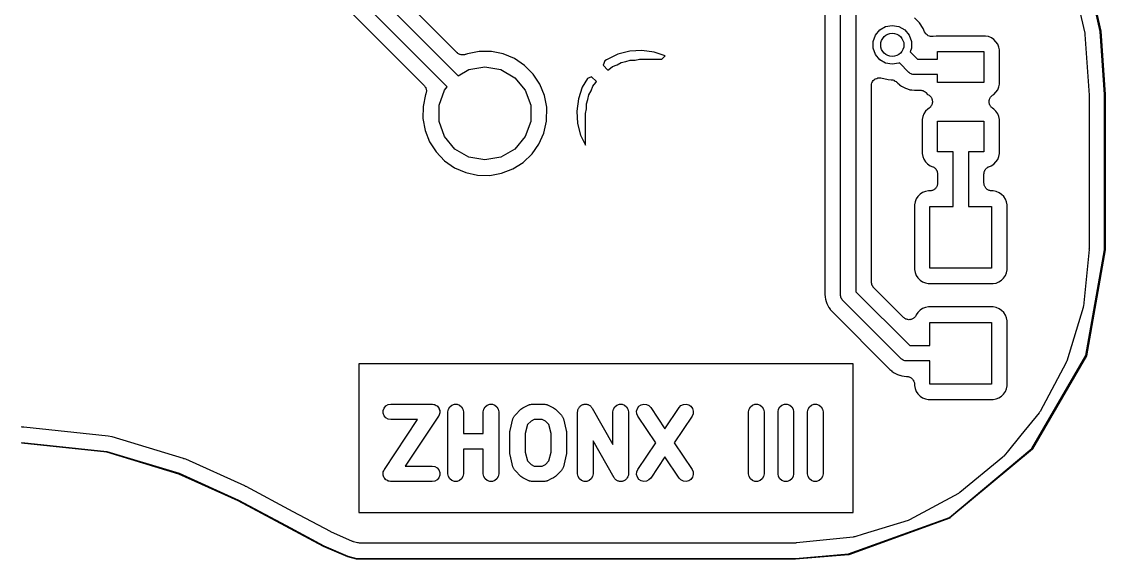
# Model space of a CAD drawing. Extents: x 69.6 to 139.6, y -158 to -61.
# Drawn here: x 118.59 to 132.59, y -158.04 to -151.09 of the extents above; entities that cross this region are included whole.
import ezdxf

# ---------------------------------------------------------------- set-up
doc = ezdxf.new("R2010")
doc.units = 0
doc.header["$MEASUREMENT"] = 0
doc.layers.add('BLACK', color=7, linetype='CONTINUOUS')

msp = doc.modelspace()

# ---------------------------------------------------------------- linework, layer by layer
at = {"layer": 'Black'}
for p, q in [((124.216, -151.492), (119.769, -147.045)), ((119.54, -147.099), (124.23, -151.789)), ((124.089, -151.931), (119.369, -147.211)), ((119.228, -147.352), (123.791, -151.915)), ((129.37, -149.28), (129.37, -154.579)), ((129.17, -154.62), (129.17, -149.321)), ((128.97, -149.446), (128.97, -154.615)), ((132.527, -151.216), (132.369, -150.531)), ((132.378, -150.528), (132.537, -151.214)), ((132.18, -150.604), (132.327, -151.24)), ((130.19, -151.104), (130.128, -151.042)), ((130.239, -151.178), (130.19, -151.104)), ((129.623, -151.265), (129.679, -151.198)), ((129.679, -151.198), (129.754, -151.154)), ((129.754, -151.154), (129.84, -151.139)), ((129.84, -151.139), (129.926, -151.154)), ((129.926, -151.154), (130.001, -151.198)), ((130.001, -151.198), (130.057, -151.265)), ((130.258, -151.223), (130.239, -151.178)), ((130.267, -151.237), (130.258, -151.223)), ((130.275, -151.251), (130.267, -151.237)), ((132.327, -151.24), (132.327, -151.248)), ((132.327, -151.248), (132.329, -151.255)), ((132.583, -152.032), (132.527, -151.216)), ((132.537, -151.214), (132.537, -151.214)), ((132.537, -151.214), (132.537, -151.214)), ((132.537, -151.214), (132.593, -152.032)), ((129.593, -151.346), (129.623, -151.265)), ((129.593, -151.434), (129.593, -151.346)), ((130.057, -151.265), (130.087, -151.346)), ((130.087, -151.346), (130.087, -151.434)), ((130.276, -151.252), (130.275, -151.251)), ((130.277, -151.252), (130.276, -151.252)), ((130.29, -151.262), (130.277, -151.252)), ((130.302, -151.273), (130.29, -151.262)), ((130.303, -151.273), (130.302, -151.273)), ((130.304, -151.274), (130.303, -151.273)), ((130.32, -151.279), (130.304, -151.274)), ((130.335, -151.284), (130.32, -151.279)), ((130.336, -151.284), (130.335, -151.284)), ((130.337, -151.284), (130.336, -151.284)), ((130.354, -151.283), (130.337, -151.284)), ((130.37, -151.283), (130.354, -151.283)), ((130.406, -151.276), (130.37, -151.283)), ((130.997, -151.276), (130.406, -151.276)), ((131.046, -151.276), (130.997, -151.276)), ((131.084, -151.284), (131.046, -151.276)), ((131.12, -151.299), (131.084, -151.284)), ((131.153, -151.321), (131.12, -151.299)), ((131.18, -151.349), (131.153, -151.321)), ((131.202, -151.382), (131.18, -151.349)), ((131.217, -151.418), (131.202, -151.382)), ((132.329, -151.255), (132.383, -152.042)), ((124.221, -151.495), (124.216, -151.492)), ((124.225, -151.5), (124.221, -151.495)), ((124.235, -151.505), (124.225, -151.5)), ((124.244, -151.511), (124.235, -151.505)), ((124.25, -151.513), (124.244, -151.511)), ((124.256, -151.516), (124.25, -151.513)), ((124.267, -151.518), (124.256, -151.516)), ((124.278, -151.52), (124.267, -151.518)), ((124.284, -151.52), (124.278, -151.52)), ((124.29, -151.521), (124.284, -151.52)), ((124.301, -151.518), (124.29, -151.521)), ((124.312, -151.517), (124.301, -151.518)), ((124.318, -151.515), (124.312, -151.517)), ((124.324, -151.514), (124.318, -151.515)), ((124.348, -151.504), (124.324, -151.514)), ((124.502, -151.474), (124.348, -151.504)), ((124.659, -151.476), (124.502, -151.474)), ((124.813, -151.507), (124.659, -151.476)), ((124.957, -151.568), (124.813, -151.507)), ((126.292, -151.512), (126.147, -151.582)), ((126.446, -151.471), (126.292, -151.512)), ((126.605, -151.462), (126.446, -151.471)), ((126.762, -151.483), (126.605, -151.462)), ((126.904, -151.531), (126.762, -151.483)), ((129.623, -151.515), (129.593, -151.434)), ((129.679, -151.582), (129.623, -151.515)), ((130.087, -151.434), (130.071, -151.479)), ((130.071, -151.479), (130.167, -151.575)), ((130.425, -151.575), (130.425, -151.476)), ((130.425, -151.476), (131.025, -151.476)), ((131.025, -151.476), (131.025, -151.875)), ((131.225, -151.456), (131.217, -151.418)), ((131.225, -151.847), (131.225, -151.456)), ((125.087, -151.656), (124.957, -151.568)), ((125.198, -151.767), (125.087, -151.656)), ((126.124, -151.598), (126.103, -151.654)), ((126.103, -151.654), (126.164, -151.716)), ((126.147, -151.582), (126.124, -151.598)), ((126.225, -151.669), (126.283, -151.648)), ((126.283, -151.648), (126.336, -151.617)), ((126.336, -151.617), (126.396, -151.607)), ((126.396, -151.607), (126.453, -151.586)), ((126.453, -151.586), (126.515, -151.586)), ((126.515, -151.586), (126.575, -151.575)), ((126.575, -151.575), (126.86, -151.575)), ((126.86, -151.575), (126.904, -151.531)), ((129.754, -151.626), (129.679, -151.582)), ((129.84, -151.641), (129.754, -151.626)), ((129.926, -151.626), (129.84, -151.641)), ((129.931, -151.623), (129.926, -151.626)), ((130.055, -151.746), (129.931, -151.623)), ((130.167, -151.575), (130.425, -151.575)), ((124.23, -151.789), (124.369, -151.709)), ((124.369, -151.709), (124.575, -151.673)), ((124.575, -151.673), (124.781, -151.709)), ((124.781, -151.709), (124.962, -151.814)), ((125.285, -151.898), (125.198, -151.767)), ((125.954, -151.803), (125.901, -151.823)), ((126.016, -151.864), (125.954, -151.803)), ((126.164, -151.716), (126.178, -151.708)), ((126.178, -151.708), (126.225, -151.669)), ((130.058, -151.749), (130.055, -151.746)), ((130.061, -151.752), (130.058, -151.749)), ((130.072, -151.759), (130.061, -151.752)), ((130.083, -151.766), (130.072, -151.759)), ((130.087, -151.767), (130.083, -151.766)), ((130.091, -151.769), (130.087, -151.767)), ((130.104, -151.772), (130.091, -151.769)), ((130.117, -151.775), (130.104, -151.772)), ((130.121, -151.775), (130.117, -151.775)), ((130.125, -151.775), (130.121, -151.775)), ((130.425, -151.775), (130.125, -151.775)), ((130.425, -151.875), (130.425, -151.775)), ((123.791, -151.915), (123.795, -151.921)), ((123.795, -151.921), (123.8, -151.926)), ((123.8, -151.926), (123.805, -151.935)), ((123.805, -151.935), (123.81, -151.943)), ((123.81, -151.943), (123.812, -151.95)), ((124.053, -151.974), (124.089, -151.931)), ((124.962, -151.814), (125.097, -151.974)), ((125.345, -152.043), (125.285, -151.898)), ((125.834, -151.938), (125.783, -152.088)), ((125.901, -151.823), (125.834, -151.938)), ((125.948, -151.983), (125.969, -151.925)), ((125.969, -151.925), (126.008, -151.878)), ((126.008, -151.878), (126.016, -151.864)), ((129.57, -151.912), (129.573, -151.897)), ((129.57, -151.914), (129.57, -151.912)), ((129.57, -151.916), (129.57, -151.914)), ((129.57, -154.454), (129.57, -151.916)), ((129.573, -151.897), (129.576, -151.882)), ((129.576, -151.882), (129.577, -151.88)), ((129.577, -151.88), (129.578, -151.878)), ((129.578, -151.878), (129.586, -151.865)), ((129.586, -151.865), (129.593, -151.852)), ((129.593, -151.852), (129.595, -151.85)), ((129.595, -151.85), (129.596, -151.848)), ((129.596, -151.848), (129.608, -151.839)), ((129.608, -151.839), (129.62, -151.829)), ((129.62, -151.829), (129.622, -151.828)), ((129.622, -151.828), (129.624, -151.827)), ((129.624, -151.827), (129.638, -151.823)), ((129.638, -151.823), (129.653, -151.817)), ((129.653, -151.817), (129.655, -151.817)), ((129.655, -151.817), (129.657, -151.817)), ((129.657, -151.817), (129.672, -151.817)), ((129.672, -151.817), (129.687, -151.817)), ((129.687, -151.817), (129.689, -151.818)), ((129.689, -151.818), (129.691, -151.818)), ((129.691, -151.818), (129.786, -151.839)), ((129.786, -151.839), (129.826, -151.84)), ((129.826, -151.84), (129.83, -151.84)), ((129.83, -151.84), (129.833, -151.84)), ((129.833, -151.84), (129.846, -151.844)), ((129.846, -151.844), (129.86, -151.847)), ((129.86, -151.847), (129.863, -151.848)), ((129.863, -151.848), (129.866, -151.849)), ((129.866, -151.849), (129.878, -151.857)), ((129.878, -151.857), (129.89, -151.865)), ((129.89, -151.865), (129.892, -151.867)), ((129.892, -151.867), (129.895, -151.869)), ((129.895, -151.869), (129.91, -151.884)), ((129.91, -151.884), (129.935, -151.904)), ((129.935, -151.904), (129.935, -151.905)), ((129.935, -151.905), (129.935, -151.905)), ((129.935, -151.905), (129.957, -151.924)), ((129.957, -151.924), (129.983, -151.937)), ((129.983, -151.937), (129.983, -151.937)), ((129.983, -151.937), (129.984, -151.938)), ((129.984, -151.938), (130.009, -151.951)), ((131.025, -151.875), (130.425, -151.875)), ((131.202, -151.97), (131.217, -151.934)), ((131.217, -151.934), (131.225, -151.896)), ((131.225, -151.896), (131.225, -151.847)), ((123.809, -152.032), (123.776, -152.185)), ((123.812, -152.025), (123.809, -152.032)), ((123.812, -151.95), (123.816, -151.957)), ((123.813, -152.018), (123.812, -152.025)), ((123.816, -152.011), (123.813, -152.018)), ((123.816, -151.957), (123.817, -151.967)), ((123.817, -152.001), (123.816, -152.011)), ((123.817, -151.967), (123.819, -151.977)), ((123.82, -151.991), (123.817, -152.001)), ((123.819, -151.977), (123.819, -151.984)), ((123.819, -151.984), (123.82, -151.991)), ((123.982, -152.17), (124.053, -151.974)), ((125.097, -151.974), (125.168, -152.17)), ((125.375, -152.196), (125.345, -152.043)), ((125.783, -152.088), (125.762, -152.245)), ((125.907, -152.096), (125.917, -152.036)), ((125.917, -152.036), (125.948, -151.983)), ((130.009, -151.951), (130.036, -151.96)), ((130.036, -151.96), (130.037, -151.96)), ((130.037, -151.96), (130.037, -151.96)), ((130.037, -151.96), (130.065, -151.969)), ((130.065, -151.969), (130.093, -151.972)), ((130.093, -151.972), (130.094, -151.972)), ((130.094, -151.972), (130.094, -151.972)), ((130.094, -151.972), (130.126, -151.975)), ((130.126, -151.975), (130.202, -151.975)), ((130.202, -151.975), (130.206, -151.976)), ((130.206, -151.976), (130.211, -151.976)), ((130.211, -151.976), (130.223, -151.979)), ((130.223, -151.979), (130.236, -151.981)), ((130.236, -151.981), (130.24, -151.984)), ((130.24, -151.984), (130.244, -151.985)), ((130.244, -151.985), (130.255, -151.992)), ((130.255, -151.992), (130.266, -151.999)), ((130.266, -151.999), (130.269, -152.002)), ((130.269, -152.002), (130.273, -152.005)), ((130.273, -152.005), (130.297, -152.03)), ((130.297, -152.03), (130.316, -152.042)), ((130.316, -152.042), (130.323, -152.05)), ((130.323, -152.05), (130.332, -152.056)), ((130.332, -152.056), (130.336, -152.062)), ((130.336, -152.062), (130.341, -152.066)), ((130.341, -152.066), (130.345, -152.076)), ((130.345, -152.076), (130.351, -152.085)), ((130.351, -152.085), (130.353, -152.091)), ((131.097, -152.091), (131.099, -152.084)), ((131.099, -152.084), (131.105, -152.075)), ((131.105, -152.075), (131.11, -152.066)), ((131.11, -152.066), (131.115, -152.061)), ((131.115, -152.061), (131.118, -152.056)), ((131.118, -152.056), (131.127, -152.049)), ((131.127, -152.049), (131.135, -152.042)), ((131.135, -152.042), (131.152, -152.031)), ((131.152, -152.031), (131.18, -152.003)), ((131.18, -152.003), (131.202, -151.97)), ((132.383, -152.042), (132.383, -152.045)), ((132.383, -152.045), (132.383, -152.049)), ((132.383, -152.049), (132.383, -154.024)), ((132.583, -154.032), (132.583, -152.032)), ((132.593, -152.032), (132.593, -152.032)), ((132.593, -152.032), (132.593, -152.032)), ((132.593, -152.032), (132.593, -154.032)), ((123.776, -152.185), (123.774, -152.342)), ((123.982, -152.38), (123.982, -152.17)), ((125.168, -152.17), (125.168, -152.38)), ((125.372, -152.376), (125.375, -152.196)), ((125.875, -152.275), (125.886, -152.215)), ((125.886, -152.153), (125.907, -152.096)), ((125.886, -152.215), (125.886, -152.153)), ((130.298, -152.219), (130.27, -152.247)), ((130.315, -152.208), (130.298, -152.219)), ((130.323, -152.201), (130.315, -152.208)), ((130.332, -152.194), (130.323, -152.201)), ((130.335, -152.189), (130.332, -152.194)), ((130.34, -152.184), (130.335, -152.189)), ((130.345, -152.175), (130.34, -152.184)), ((130.351, -152.166), (130.345, -152.175)), ((130.353, -152.159), (130.351, -152.166)), ((130.353, -152.091), (130.356, -152.097)), ((130.356, -152.153), (130.353, -152.159)), ((130.356, -152.097), (130.357, -152.108)), ((130.357, -152.142), (130.356, -152.153)), ((130.357, -152.108), (130.36, -152.119)), ((130.359, -152.132), (130.357, -152.142)), ((130.36, -152.119), (130.359, -152.125)), ((130.359, -152.125), (130.359, -152.132)), ((131.09, -152.131), (131.091, -152.125)), ((131.093, -152.142), (131.09, -152.131)), ((131.091, -152.118), (131.093, -152.108)), ((131.091, -152.125), (131.091, -152.118)), ((131.093, -152.108), (131.094, -152.097)), ((131.094, -152.153), (131.093, -152.142)), ((131.094, -152.097), (131.097, -152.091)), ((131.097, -152.159), (131.094, -152.153)), ((131.099, -152.165), (131.097, -152.159)), ((131.105, -152.174), (131.099, -152.165)), ((131.109, -152.184), (131.105, -152.174)), ((131.114, -152.188), (131.109, -152.184)), ((131.118, -152.194), (131.114, -152.188)), ((131.127, -152.2), (131.118, -152.194)), ((131.134, -152.208), (131.127, -152.2)), ((131.153, -152.22), (131.134, -152.208)), ((131.18, -152.248), (131.153, -152.22)), ((123.774, -152.342), (123.802, -152.497)), ((125.762, -152.245), (125.771, -152.404)), ((125.875, -152.688), (125.875, -152.275)), ((130.233, -152.316), (130.225, -152.354)), ((130.225, -152.354), (130.225, -152.403)), ((130.248, -152.28), (130.233, -152.316)), ((130.27, -152.247), (130.248, -152.28)), ((131.202, -152.281), (131.18, -152.248)), ((131.217, -152.317), (131.202, -152.281)), ((131.225, -152.356), (131.217, -152.317)), ((131.225, -152.746), (131.225, -152.356)), ((123.802, -152.497), (123.86, -152.642)), ((124.053, -152.576), (123.982, -152.38)), ((125.168, -152.38), (125.097, -152.576)), ((125.338, -152.529), (125.372, -152.376)), ((125.771, -152.404), (125.812, -152.558)), ((130.225, -152.403), (130.225, -152.794)), ((130.425, -152.774), (130.425, -152.375)), ((130.425, -152.375), (131.025, -152.375)), ((131.025, -152.375), (131.025, -152.774)), ((123.86, -152.642), (123.945, -152.774)), ((124.188, -152.736), (124.053, -152.576)), ((125.097, -152.576), (124.962, -152.736)), ((125.274, -152.672), (125.338, -152.529)), ((125.812, -152.558), (125.875, -152.688)), ((123.945, -152.774), (124.054, -152.887)), ((124.369, -152.841), (124.188, -152.736)), ((124.962, -152.736), (124.781, -152.841)), ((125.184, -152.8), (125.274, -152.672)), ((130.625, -152.774), (130.425, -152.774)), ((130.625, -153.477), (130.625, -152.774)), ((131.025, -152.774), (130.825, -152.774)), ((130.825, -152.774), (130.825, -153.477)), ((131.225, -152.795), (131.225, -152.746)), ((124.054, -152.887), (124.183, -152.977)), ((124.575, -152.877), (124.369, -152.841)), ((124.781, -152.841), (124.575, -152.877)), ((124.937, -152.993), (125.07, -152.908)), ((125.07, -152.908), (125.184, -152.8)), ((130.225, -152.794), (130.233, -152.832)), ((130.233, -152.832), (130.248, -152.868)), ((130.248, -152.868), (130.27, -152.901)), ((130.27, -152.901), (130.297, -152.929)), ((130.297, -152.929), (130.33, -152.951)), ((131.152, -152.93), (131.18, -152.902)), ((131.18, -152.902), (131.202, -152.87)), ((131.202, -152.87), (131.217, -152.833)), ((131.217, -152.833), (131.225, -152.795)), ((124.183, -152.977), (124.327, -153.04)), ((124.327, -153.04), (124.48, -153.073)), ((124.637, -153.077), (124.791, -153.049)), ((124.791, -153.049), (124.937, -152.993)), ((130.33, -152.951), (130.364, -152.965)), ((130.364, -152.965), (130.369, -152.968)), ((130.369, -152.968), (130.375, -152.971)), ((130.375, -152.971), (130.384, -152.978)), ((130.384, -152.978), (130.393, -152.984)), ((130.393, -152.984), (130.397, -152.989)), ((130.397, -152.989), (130.402, -152.993)), ((130.402, -152.993), (130.407, -153.003)), ((130.407, -153.003), (130.414, -153.012)), ((130.414, -153.012), (130.416, -153.018)), ((130.416, -153.018), (130.419, -153.023)), ((130.419, -153.023), (130.421, -153.034)), ((130.421, -153.034), (130.424, -153.045)), ((130.424, -153.045), (130.424, -153.051)), ((130.424, -153.051), (130.425, -153.057)), ((130.425, -153.057), (130.425, -153.177)), ((131.025, -153.057), (131.026, -153.051)), ((131.025, -153.177), (131.025, -153.057)), ((131.026, -153.044), (131.029, -153.034)), ((131.026, -153.051), (131.026, -153.044)), ((131.029, -153.034), (131.031, -153.023)), ((131.031, -153.023), (131.034, -153.017)), ((131.034, -153.017), (131.036, -153.011)), ((131.036, -153.011), (131.043, -153.002)), ((131.043, -153.002), (131.048, -152.993)), ((131.048, -152.993), (131.054, -152.989)), ((131.054, -152.989), (131.058, -152.983)), ((131.058, -152.983), (131.067, -152.977)), ((131.067, -152.977), (131.075, -152.971)), ((131.075, -152.971), (131.081, -152.968)), ((131.081, -152.968), (131.087, -152.965)), ((131.087, -152.965), (131.119, -152.951)), ((131.119, -152.951), (131.152, -152.93)), ((124.48, -153.073), (124.637, -153.077)), ((130.42, -153.202), (130.419, -153.211)), ((130.423, -153.194), (130.42, -153.202)), ((130.425, -153.177), (130.423, -153.186)), ((130.423, -153.186), (130.423, -153.194)), ((131.026, -153.185), (131.025, -153.177)), ((131.026, -153.194), (131.026, -153.185)), ((131.029, -153.202), (131.026, -153.194)), ((131.031, -153.211), (131.029, -153.202)), ((130.171, -153.349), (130.149, -153.381)), ((130.199, -153.321), (130.171, -153.349)), ((130.232, -153.299), (130.199, -153.321)), ((130.268, -153.285), (130.232, -153.299)), ((130.307, -153.277), (130.268, -153.285)), ((130.325, -153.277), (130.307, -153.277)), ((130.334, -153.275), (130.325, -153.277)), ((130.342, -153.275), (130.334, -153.275)), ((130.351, -153.272), (130.342, -153.275)), ((130.359, -153.271), (130.351, -153.272)), ((130.367, -153.266), (130.359, -153.271)), ((130.375, -153.264), (130.367, -153.266)), ((130.382, -153.258), (130.375, -153.264)), ((130.389, -153.253), (130.382, -153.258)), ((130.395, -153.247), (130.389, -153.253)), ((130.402, -153.241), (130.395, -153.247)), ((130.406, -153.234), (130.402, -153.241)), ((130.412, -153.227), (130.406, -153.234)), ((130.415, -153.219), (130.412, -153.227)), ((130.419, -153.211), (130.415, -153.219)), ((131.035, -153.218), (131.031, -153.211)), ((131.038, -153.226), (131.035, -153.218)), ((131.044, -153.233), (131.038, -153.226)), ((131.048, -153.241), (131.044, -153.233)), ((131.055, -153.247), (131.048, -153.241)), ((131.06, -153.253), (131.055, -153.247)), ((131.068, -153.258), (131.06, -153.253)), ((131.075, -153.264), (131.068, -153.258)), ((131.083, -153.266), (131.075, -153.264)), ((131.09, -153.271), (131.083, -153.266)), ((131.099, -153.272), (131.09, -153.271)), ((131.108, -153.275), (131.099, -153.272)), ((131.116, -153.275), (131.108, -153.275)), ((131.124, -153.277), (131.116, -153.275)), ((131.145, -153.277), (131.124, -153.277)), ((131.183, -153.285), (131.145, -153.277)), ((131.219, -153.3), (131.183, -153.285)), ((131.252, -153.322), (131.219, -153.3)), ((131.28, -153.35), (131.252, -153.322)), ((130.134, -153.417), (130.126, -153.456)), ((130.126, -153.456), (130.126, -153.505)), ((130.149, -153.381), (130.134, -153.417)), ((130.326, -154.274), (130.326, -153.477)), ((130.326, -153.477), (130.625, -153.477)), ((130.825, -153.477), (131.124, -153.477)), ((131.124, -153.477), (131.124, -154.274)), ((131.301, -153.383), (131.28, -153.35)), ((131.316, -153.419), (131.301, -153.383)), ((131.324, -153.457), (131.316, -153.419)), ((131.324, -154.247), (131.324, -153.457)), ((130.126, -153.505), (130.126, -154.294)), ((132.383, -154.034), (132.31, -154.766)), ((132.34, -155.405), (132.583, -154.038)), ((132.593, -154.04), (132.35, -155.408)), ((132.383, -154.024), (132.382, -154.029)), ((132.382, -154.029), (132.383, -154.034)), ((132.584, -154.034), (132.583, -154.032)), ((132.583, -154.038), (132.584, -154.036)), ((132.584, -154.035), (132.584, -154.034)), ((132.585, -154.036), (132.584, -154.035)), ((132.584, -154.036), (132.585, -154.036)), ((132.593, -154.034), (132.592, -154.035)), ((132.592, -154.035), (132.592, -154.036)), ((132.592, -154.036), (132.593, -154.037)), ((132.593, -154.032), (132.593, -154.034)), ((132.593, -154.037), (132.593, -154.038)), ((132.593, -154.038), (132.593, -154.04)), ((130.126, -154.294), (130.134, -154.333)), ((131.124, -154.274), (130.326, -154.274)), ((131.316, -154.334), (131.324, -154.295)), ((131.324, -154.295), (131.324, -154.247)), ((129.571, -154.459), (129.57, -154.454)), ((129.57, -154.463), (129.571, -154.459)), ((129.574, -154.476), (129.57, -154.463)), ((130.134, -154.333), (130.149, -154.369)), ((130.149, -154.369), (130.17, -154.401)), ((130.17, -154.401), (130.198, -154.429)), ((130.198, -154.429), (130.231, -154.451)), ((130.231, -154.451), (130.267, -154.466)), ((130.267, -154.466), (130.305, -154.474)), ((131.143, -154.474), (131.182, -154.467)), ((131.182, -154.467), (131.218, -154.452)), ((131.218, -154.452), (131.251, -154.43)), ((131.251, -154.43), (131.279, -154.403)), ((131.279, -154.403), (131.301, -154.37)), ((131.301, -154.37), (131.316, -154.334)), ((129.37, -154.579), (130.066, -155.274)), ((129.576, -154.489), (129.574, -154.476)), ((129.578, -154.492), (129.576, -154.489)), ((129.579, -154.497), (129.578, -154.492)), ((129.587, -154.507), (129.579, -154.497)), ((129.593, -154.519), (129.587, -154.507)), ((129.597, -154.521), (129.593, -154.519)), ((129.599, -154.525), (129.597, -154.521)), ((129.986, -154.912), (129.599, -154.525)), ((130.305, -154.474), (130.354, -154.475)), ((130.354, -154.475), (131.143, -154.474)), ((128.97, -154.615), (128.973, -154.647)), ((128.973, -154.647), (128.973, -154.648)), ((128.973, -154.648), (128.973, -154.648)), ((128.973, -154.648), (128.976, -154.677)), ((128.976, -154.677), (128.984, -154.704)), ((128.984, -154.704), (128.984, -154.705)), ((128.984, -154.705), (128.984, -154.705)), ((128.984, -154.705), (128.992, -154.733)), ((128.992, -154.733), (129.006, -154.758)), ((129.171, -154.624), (129.17, -154.62)), ((129.17, -154.629), (129.171, -154.624)), ((129.174, -154.641), (129.17, -154.629)), ((129.176, -154.654), (129.174, -154.641)), ((129.178, -154.658), (129.176, -154.654)), ((129.179, -154.662), (129.178, -154.658)), ((129.187, -154.673), (129.179, -154.662)), ((129.193, -154.684), (129.187, -154.673)), ((129.197, -154.687), (129.193, -154.684)), ((129.199, -154.691), (129.197, -154.687)), ((129.954, -155.445), (129.199, -154.691)), ((129.006, -154.758), (129.006, -154.759)), ((129.006, -154.759), (129.006, -154.759)), ((129.006, -154.759), (129.02, -154.785)), ((129.02, -154.785), (129.038, -154.807)), ((129.038, -154.807), (129.038, -154.807)), ((129.038, -154.807), (129.038, -154.808)), ((129.038, -154.808), (129.058, -154.832)), ((129.058, -154.832), (129.058, -154.832)), ((129.058, -154.832), (129.809, -155.583)), ((130.144, -154.889), (130.139, -154.899)), ((130.149, -154.88), (130.144, -154.889)), ((130.171, -154.847), (130.149, -154.88)), ((130.149, -154.88), (130.149, -154.88)), ((130.199, -154.82), (130.171, -154.847)), ((130.232, -154.798), (130.199, -154.82)), ((130.268, -154.783), (130.232, -154.798)), ((130.307, -154.776), (130.268, -154.783)), ((131.096, -154.775), (130.307, -154.776)), ((131.145, -154.776), (131.096, -154.775)), ((131.183, -154.784), (131.145, -154.776)), ((131.219, -154.799), (131.183, -154.784)), ((131.252, -154.821), (131.219, -154.799)), ((131.28, -154.849), (131.252, -154.821)), ((131.301, -154.881), (131.28, -154.849)), ((131.316, -154.917), (131.301, -154.881)), ((132.306, -154.785), (132.096, -155.475)), ((132.307, -154.775), (132.306, -154.785)), ((132.31, -154.766), (132.307, -154.775)), ((129.995, -154.918), (129.986, -154.912)), ((130.003, -154.925), (129.995, -154.918)), ((130.009, -154.928), (130.003, -154.925)), ((130.015, -154.932), (130.009, -154.928)), ((130.025, -154.935), (130.015, -154.932)), ((130.035, -154.939), (130.025, -154.935)), ((130.042, -154.939), (130.035, -154.939)), ((130.048, -154.941), (130.042, -154.939)), ((130.059, -154.94), (130.048, -154.941)), ((130.07, -154.941), (130.059, -154.94)), ((130.076, -154.939), (130.07, -154.941)), ((130.083, -154.938), (130.076, -154.939)), ((130.093, -154.934), (130.083, -154.938)), ((130.103, -154.93), (130.093, -154.934)), ((130.108, -154.926), (130.103, -154.93)), ((130.114, -154.923), (130.108, -154.926)), ((130.122, -154.916), (130.114, -154.923)), ((130.131, -154.909), (130.122, -154.916)), ((130.134, -154.904), (130.131, -154.909)), ((130.139, -154.899), (130.134, -154.904)), ((130.326, -155.274), (130.326, -154.976)), ((130.326, -154.976), (131.124, -154.976)), ((131.124, -154.976), (131.124, -155.773)), ((131.324, -154.956), (131.316, -154.917)), ((131.324, -155.745), (131.324, -154.956)), ((130.066, -155.274), (130.326, -155.274)), ((129.957, -155.448), (129.954, -155.445)), ((129.96, -155.451), (129.957, -155.448)), ((131.644, -156.605), (132.34, -155.405)), ((132.349, -155.409), (131.652, -156.611)), ((132.35, -155.408), (132.349, -155.408)), ((132.349, -155.408), (132.349, -155.409)), ((132.35, -155.408), (132.35, -155.408)), ((122.945, -155.51), (122.945, -157.43)), ((129.335, -155.51), (122.945, -155.51)), ((129.335, -157.43), (129.335, -155.51)), ((129.809, -155.583), (129.834, -155.603)), ((129.971, -155.457), (129.96, -155.451)), ((129.982, -155.465), (129.971, -155.457)), ((129.986, -155.466), (129.982, -155.465)), ((129.99, -155.468), (129.986, -155.466)), ((130.003, -155.471), (129.99, -155.468)), ((130.016, -155.474), (130.003, -155.471)), ((130.02, -155.474), (130.016, -155.474)), ((130.024, -155.474), (130.02, -155.474)), ((130.326, -155.474), (130.024, -155.474)), ((130.326, -155.773), (130.326, -155.474)), ((132.089, -155.493), (131.749, -156.128)), ((132.092, -155.483), (132.089, -155.493)), ((132.096, -155.475), (132.092, -155.483)), ((129.834, -155.603), (129.834, -155.604)), ((129.834, -155.604), (129.834, -155.604)), ((129.834, -155.604), (129.856, -155.622)), ((129.856, -155.622), (129.882, -155.636)), ((129.882, -155.636), (129.882, -155.636)), ((129.882, -155.636), (129.882, -155.637)), ((129.882, -155.637), (129.908, -155.65)), ((129.908, -155.65), (129.935, -155.659)), ((129.935, -155.659), (129.936, -155.659)), ((129.936, -155.659), (129.936, -155.659)), ((129.936, -155.659), (129.964, -155.668)), ((129.964, -155.668), (129.992, -155.671)), ((129.992, -155.671), (129.993, -155.671)), ((129.993, -155.671), (129.993, -155.671)), ((129.993, -155.671), (130.025, -155.674)), ((130.025, -155.674), (130.026, -155.674)), ((130.026, -155.674), (130.029, -155.675)), ((130.029, -155.675), (130.03, -155.675)), ((130.03, -155.675), (130.03, -155.675)), ((130.03, -155.675), (130.031, -155.675)), ((130.031, -155.675), (130.034, -155.675)), ((130.034, -155.675), (130.034, -155.675)), ((130.034, -155.675), (130.037, -155.676)), ((130.037, -155.676), (130.044, -155.676)), ((130.044, -155.676), (130.052, -155.679)), ((130.052, -155.679), (130.06, -155.68)), ((130.06, -155.68), (130.068, -155.685)), ((130.068, -155.685), (130.076, -155.688)), ((130.076, -155.688), (130.083, -155.693)), ((130.083, -155.693), (130.09, -155.698)), ((130.09, -155.698), (130.096, -155.704)), ((130.096, -155.704), (130.103, -155.71)), ((130.103, -155.71), (130.107, -155.718)), ((130.107, -155.718), (130.113, -155.724)), ((130.113, -155.724), (130.116, -155.733)), ((130.116, -155.733), (130.12, -155.74)), ((130.12, -155.74), (130.122, -155.749)), ((130.122, -155.749), (130.125, -155.757)), ((130.125, -155.757), (130.125, -155.766)), ((130.125, -155.766), (130.126, -155.774)), ((130.126, -155.774), (130.126, -155.793)), ((130.126, -155.793), (130.134, -155.831)), ((130.134, -155.831), (130.149, -155.867)), ((130.149, -155.867), (130.17, -155.9)), ((131.124, -155.773), (130.326, -155.773)), ((131.279, -155.901), (131.301, -155.869)), ((131.301, -155.869), (131.316, -155.833)), ((131.316, -155.833), (131.324, -155.794)), ((131.324, -155.794), (131.324, -155.745)), ((130.17, -155.9), (130.198, -155.928)), ((130.198, -155.928), (130.231, -155.95)), ((130.231, -155.95), (130.267, -155.965)), ((130.267, -155.965), (130.305, -155.973)), ((130.305, -155.973), (130.354, -155.973)), ((130.354, -155.973), (131.143, -155.973)), ((131.143, -155.973), (131.182, -155.965)), ((131.182, -155.965), (131.218, -155.951)), ((131.218, -155.951), (131.251, -155.929)), ((131.251, -155.929), (131.279, -155.901)), ((123.261, -156.115), (123.272, -156.082)), ((123.261, -156.149), (123.261, -156.115)), ((123.272, -156.182), (123.261, -156.149)), ((123.272, -156.082), (123.295, -156.055)), ((123.295, -156.055), (123.325, -156.038)), ((123.325, -156.038), (123.359, -156.032)), ((123.359, -156.032), (123.892, -156.032)), ((123.892, -156.032), (123.896, -156.032)), ((123.896, -156.032), (123.899, -156.032)), ((123.899, -156.032), (123.913, -156.035)), ((123.913, -156.035), (123.927, -156.038)), ((123.927, -156.038), (123.929, -156.04)), ((123.929, -156.04), (123.933, -156.04)), ((123.933, -156.04), (123.944, -156.048)), ((123.944, -156.048), (123.957, -156.055)), ((123.957, -156.055), (123.959, -156.058)), ((123.959, -156.058), (123.961, -156.06)), ((123.961, -156.06), (123.97, -156.071)), ((123.97, -156.071), (123.979, -156.082)), ((123.979, -156.082), (123.98, -156.085)), ((123.98, -156.085), (123.982, -156.088)), ((123.982, -156.088), (123.986, -156.101)), ((123.986, -156.101), (123.991, -156.115)), ((123.991, -156.149), (123.99, -156.152)), ((123.991, -156.115), (123.991, -156.118)), ((123.991, -156.118), (123.992, -156.121)), ((123.992, -156.121), (123.991, -156.135)), ((123.991, -156.135), (123.991, -156.149)), ((124.097, -156.132), (124.103, -156.098)), ((124.097, -156.932), (124.097, -156.132)), ((124.103, -156.098), (124.121, -156.068)), ((124.121, -156.068), (124.147, -156.045)), ((124.147, -156.045), (124.18, -156.033)), ((124.18, -156.033), (124.215, -156.033)), ((124.215, -156.033), (124.247, -156.045)), ((124.247, -156.045), (124.274, -156.068)), ((124.274, -156.068), (124.291, -156.098)), ((124.291, -156.098), (124.297, -156.132)), ((124.297, -156.132), (124.297, -156.413)), ((124.554, -156.132), (124.56, -156.098)), ((124.554, -156.413), (124.554, -156.132)), ((124.56, -156.098), (124.578, -156.068)), ((124.578, -156.068), (124.604, -156.045)), ((124.604, -156.045), (124.637, -156.033)), ((124.637, -156.033), (124.672, -156.033)), ((124.672, -156.033), (124.704, -156.045)), ((124.704, -156.045), (124.731, -156.068)), ((124.731, -156.068), (124.748, -156.098)), ((124.748, -156.098), (124.754, -156.132)), ((124.754, -156.132), (124.754, -156.932)), ((124.965, -156.175), (125.041, -156.099)), ((125.041, -156.099), (125.054, -156.09)), ((125.054, -156.09), (125.067, -156.081)), ((125.067, -156.081), (125.143, -156.042)), ((125.143, -156.042), (125.148, -156.041)), ((125.148, -156.041), (125.153, -156.038)), ((125.153, -156.038), (125.165, -156.036)), ((125.165, -156.036), (125.176, -156.033)), ((125.176, -156.033), (125.182, -156.033)), ((125.182, -156.033), (125.188, -156.032)), ((125.188, -156.032), (125.34, -156.032)), ((125.34, -156.032), (125.346, -156.033)), ((125.346, -156.033), (125.351, -156.033)), ((125.351, -156.033), (125.363, -156.036)), ((125.363, -156.036), (125.374, -156.038)), ((125.374, -156.038), (125.379, -156.041)), ((125.379, -156.041), (125.385, -156.042)), ((125.385, -156.042), (125.461, -156.081)), ((125.461, -156.081), (125.474, -156.09)), ((125.474, -156.09), (125.487, -156.099)), ((125.487, -156.099), (125.563, -156.175)), ((125.773, -156.132), (125.775, -156.123)), ((125.773, -156.932), (125.773, -156.132)), ((125.775, -156.114), (125.778, -156.106)), ((125.775, -156.123), (125.775, -156.114)), ((125.778, -156.106), (125.779, -156.098)), ((125.779, -156.098), (125.784, -156.09)), ((125.784, -156.09), (125.787, -156.082)), ((125.787, -156.082), (125.792, -156.075)), ((125.792, -156.075), (125.797, -156.068)), ((125.797, -156.068), (125.804, -156.062)), ((125.804, -156.062), (125.809, -156.055)), ((125.809, -156.055), (125.817, -156.051)), ((125.817, -156.051), (125.823, -156.045)), ((125.823, -156.045), (125.832, -156.042)), ((125.832, -156.042), (125.84, -156.038)), ((125.84, -156.038), (125.848, -156.036)), ((125.848, -156.036), (125.856, -156.033)), ((125.856, -156.033), (125.865, -156.033)), ((125.865, -156.033), (125.874, -156.032)), ((125.874, -156.032), (125.882, -156.033)), ((125.882, -156.033), (125.891, -156.033)), ((125.891, -156.033), (125.899, -156.036)), ((125.899, -156.036), (125.908, -156.038)), ((125.908, -156.038), (125.915, -156.042)), ((125.915, -156.042), (125.923, -156.045)), ((125.923, -156.045), (125.93, -156.051)), ((125.93, -156.051), (125.938, -156.056)), ((125.938, -156.056), (125.943, -156.062)), ((125.943, -156.062), (125.95, -156.068)), ((125.95, -156.068), (125.954, -156.075)), ((125.954, -156.075), (125.96, -156.082)), ((125.96, -156.082), (126.23, -156.555)), ((126.23, -156.132), (126.237, -156.098)), ((126.23, -156.555), (126.23, -156.132)), ((126.237, -156.098), (126.254, -156.068)), ((126.254, -156.068), (126.28, -156.045)), ((126.28, -156.045), (126.313, -156.033)), ((126.313, -156.033), (126.348, -156.033)), ((126.348, -156.033), (126.38, -156.045)), ((126.38, -156.045), (126.407, -156.068)), ((126.407, -156.068), (126.424, -156.098)), ((126.424, -156.098), (126.43, -156.132)), ((126.43, -156.132), (126.43, -156.932)), ((126.536, -156.121), (126.546, -156.088)), ((126.538, -156.156), (126.536, -156.121)), ((126.546, -156.088), (126.566, -156.06)), ((126.566, -156.06), (126.595, -156.04)), ((126.595, -156.04), (126.629, -156.032)), ((126.629, -156.032), (126.663, -156.036)), ((126.663, -156.036), (126.694, -156.051)), ((126.694, -156.051), (126.718, -156.076)), ((126.718, -156.076), (126.902, -156.352)), ((126.902, -156.352), (127.085, -156.076)), ((127.085, -156.076), (127.109, -156.051)), ((127.109, -156.051), (127.14, -156.036)), ((127.14, -156.036), (127.175, -156.032)), ((127.175, -156.032), (127.209, -156.04)), ((127.209, -156.04), (127.238, -156.06)), ((127.238, -156.06), (127.258, -156.088)), ((127.258, -156.088), (127.268, -156.121)), ((127.268, -156.121), (127.266, -156.156)), ((127.983, -156.132), (127.989, -156.098)), ((127.983, -156.932), (127.983, -156.132)), ((127.989, -156.098), (128.006, -156.068)), ((128.006, -156.068), (128.033, -156.045)), ((128.033, -156.045), (128.065, -156.033)), ((128.065, -156.033), (128.1, -156.033)), ((128.1, -156.033), (128.133, -156.045)), ((128.133, -156.045), (128.159, -156.068)), ((128.159, -156.068), (128.177, -156.098)), ((128.177, -156.098), (128.183, -156.132)), ((128.183, -156.132), (128.183, -156.932)), ((128.364, -156.132), (128.37, -156.098)), ((128.364, -156.932), (128.364, -156.132)), ((128.37, -156.098), (128.387, -156.068)), ((128.387, -156.068), (128.414, -156.045)), ((128.414, -156.045), (128.446, -156.033)), ((128.446, -156.033), (128.481, -156.033)), ((128.481, -156.033), (128.514, -156.045)), ((128.514, -156.045), (128.54, -156.068)), ((128.54, -156.068), (128.558, -156.098)), ((128.558, -156.098), (128.564, -156.132)), ((128.564, -156.132), (128.564, -156.932)), ((128.745, -156.132), (128.751, -156.098)), ((128.745, -156.932), (128.745, -156.132)), ((128.751, -156.098), (128.768, -156.068)), ((128.768, -156.068), (128.795, -156.045)), ((128.795, -156.045), (128.827, -156.033)), ((128.827, -156.033), (128.862, -156.033)), ((128.862, -156.033), (128.895, -156.045)), ((128.895, -156.045), (128.921, -156.068)), ((128.921, -156.068), (128.939, -156.098)), ((128.939, -156.098), (128.945, -156.132)), ((128.945, -156.132), (128.945, -156.932)), ((131.738, -156.145), (131.501, -156.434)), ((131.743, -156.136), (131.738, -156.145)), ((131.749, -156.128), (131.743, -156.136)), ((123.295, -156.209), (123.272, -156.182)), ((123.276, -156.876), (123.706, -156.232)), ((123.325, -156.226), (123.295, -156.209)), ((123.359, -156.232), (123.325, -156.226)), ((123.706, -156.232), (123.359, -156.232)), ((123.976, -156.187), (123.546, -156.832)), ((123.977, -156.184), (123.976, -156.187)), ((123.979, -156.182), (123.977, -156.184)), ((123.984, -156.169), (123.979, -156.182)), ((123.99, -156.156), (123.984, -156.169)), ((123.99, -156.152), (123.99, -156.156)), ((124.9, -156.374), (124.938, -156.222)), ((124.938, -156.222), (124.942, -156.213)), ((124.942, -156.213), (124.945, -156.204)), ((124.945, -156.204), (124.949, -156.197)), ((124.949, -156.197), (124.952, -156.19)), ((124.952, -156.19), (124.959, -156.183)), ((124.959, -156.183), (124.965, -156.175)), ((125.171, -156.252), (125.126, -156.297)), ((125.211, -156.232), (125.171, -156.252)), ((125.316, -156.232), (125.211, -156.232)), ((125.357, -156.252), (125.316, -156.232)), ((125.402, -156.297), (125.357, -156.252)), ((125.563, -156.175), (125.569, -156.183)), ((125.569, -156.183), (125.575, -156.19)), ((125.575, -156.19), (125.578, -156.197)), ((125.578, -156.197), (125.583, -156.204)), ((125.583, -156.204), (125.585, -156.213)), ((125.585, -156.213), (125.589, -156.222)), ((125.589, -156.222), (125.627, -156.374)), ((126.552, -156.187), (126.538, -156.156)), ((126.782, -156.532), (126.552, -156.187)), ((127.252, -156.187), (127.022, -156.532)), ((127.266, -156.156), (127.252, -156.187)), ((118.595, -156.328), (118.587, -156.327)), ((118.6, -156.328), (118.595, -156.328)), ((118.606, -156.329), (118.6, -156.328)), ((118.615, -156.329), (118.606, -156.329)), ((119.708, -156.444), (118.615, -156.329)), ((124.297, -156.413), (124.554, -156.413)), ((124.897, -156.399), (124.899, -156.387)), ((124.897, -156.665), (124.897, -156.399)), ((124.899, -156.387), (124.9, -156.374)), ((125.126, -156.297), (125.097, -156.411)), ((125.097, -156.411), (125.097, -156.653)), ((125.43, -156.411), (125.402, -156.297)), ((125.43, -156.653), (125.43, -156.411)), ((125.627, -156.374), (125.628, -156.387)), ((125.628, -156.387), (125.63, -156.399)), ((125.63, -156.399), (125.63, -156.665)), ((118.588, -156.527), (118.589, -156.527)), ((119.687, -156.653), (118.588, -156.537)), ((118.589, -156.527), (118.589, -156.527)), ((118.589, -156.527), (119.688, -156.643)), ((119.755, -156.454), (119.708, -156.444)), ((119.758, -156.455), (119.755, -156.454)), ((120.68, -156.734), (119.758, -156.455)), ((126.244, -156.982), (125.973, -156.508)), ((125.973, -156.508), (125.973, -156.932)), ((126.552, -156.876), (126.782, -156.532)), ((127.022, -156.532), (127.252, -156.876)), ((131.501, -156.434), (131.324, -156.651)), ((120.621, -156.935), (119.687, -156.653)), ((119.688, -156.643), (119.689, -156.643)), ((119.689, -156.643), (119.689, -156.644)), ((119.689, -156.644), (120.624, -156.925)), ((124.554, -156.613), (124.297, -156.613)), ((124.297, -156.613), (124.297, -156.932)), ((124.554, -156.932), (124.554, -156.613)), ((124.899, -156.677), (124.897, -156.665)), ((124.9, -156.689), (124.899, -156.677)), ((124.938, -156.842), (124.9, -156.689)), ((125.097, -156.653), (125.126, -156.766)), ((125.402, -156.766), (125.43, -156.653)), ((125.627, -156.689), (125.589, -156.842)), ((125.628, -156.677), (125.627, -156.689)), ((125.63, -156.665), (125.628, -156.677)), ((130.58, -157.495), (131.644, -156.605)), ((131.651, -156.612), (130.585, -157.503)), ((131.274, -156.709), (131.268, -156.716)), ((131.282, -156.703), (131.274, -156.709)), ((131.324, -156.651), (131.282, -156.703)), ((131.652, -156.611), (131.651, -156.612)), ((131.652, -156.611), (131.652, -156.611)), ((120.686, -156.737), (120.68, -156.734)), ((120.69, -156.737), (120.686, -156.737)), ((120.694, -156.739), (120.69, -156.737)), ((120.711, -156.745), (120.694, -156.739)), ((121.472, -157.089), (120.711, -156.745)), ((123.546, -156.832), (123.892, -156.832)), ((123.892, -156.832), (123.927, -156.838)), ((123.927, -156.838), (123.957, -156.855)), ((124.942, -156.851), (124.938, -156.842)), ((125.126, -156.766), (125.171, -156.812)), ((125.171, -156.812), (125.211, -156.832)), ((125.211, -156.832), (125.316, -156.832)), ((125.316, -156.832), (125.357, -156.812)), ((125.357, -156.812), (125.402, -156.766)), ((125.589, -156.842), (125.585, -156.851)), ((126.902, -156.712), (126.718, -156.987)), ((127.085, -156.987), (126.902, -156.712)), ((131.268, -156.716), (130.712, -157.175)), ((121.386, -157.28), (120.621, -156.935)), ((120.624, -156.925), (120.624, -156.925)), ((120.624, -156.925), (120.624, -156.926)), ((120.624, -156.926), (121.391, -157.271)), ((123.26, -156.943), (123.261, -156.929)), ((123.261, -156.946), (123.26, -156.943)), ((123.261, -156.915), (123.262, -156.911)), ((123.261, -156.929), (123.261, -156.915)), ((123.261, -156.949), (123.261, -156.946)), ((123.265, -156.963), (123.261, -156.949)), ((123.262, -156.908), (123.268, -156.895)), ((123.262, -156.911), (123.262, -156.908)), ((123.269, -156.976), (123.265, -156.963)), ((123.268, -156.895), (123.272, -156.882)), ((123.271, -156.979), (123.269, -156.976)), ((123.272, -156.982), (123.271, -156.979)), ((123.272, -156.882), (123.275, -156.879)), ((123.282, -156.993), (123.272, -156.982)), ((123.275, -156.879), (123.276, -156.876)), ((123.957, -156.855), (123.979, -156.882)), ((123.979, -156.982), (123.957, -157.009)), ((123.979, -156.882), (123.991, -156.915)), ((123.991, -156.949), (123.979, -156.982)), ((123.991, -156.915), (123.991, -156.949)), ((124.103, -156.966), (124.097, -156.932)), ((124.121, -156.996), (124.103, -156.966)), ((124.291, -156.966), (124.274, -156.996)), ((124.297, -156.932), (124.291, -156.966)), ((124.56, -156.966), (124.554, -156.932)), ((124.578, -156.996), (124.56, -156.966)), ((124.748, -156.966), (124.731, -156.996)), ((124.754, -156.932), (124.748, -156.966)), ((124.945, -156.86), (124.942, -156.851)), ((124.949, -156.866), (124.945, -156.86)), ((124.952, -156.874), (124.949, -156.866)), ((124.959, -156.88), (124.952, -156.874)), ((124.965, -156.888), (124.959, -156.88)), ((125.041, -156.965), (124.965, -156.888)), ((125.054, -156.974), (125.041, -156.965)), ((125.067, -156.983), (125.054, -156.974)), ((125.143, -157.021), (125.067, -156.983)), ((125.461, -156.983), (125.43, -156.998)), ((125.474, -156.974), (125.461, -156.983)), ((125.487, -156.965), (125.474, -156.974)), ((125.563, -156.888), (125.487, -156.965)), ((125.569, -156.88), (125.563, -156.888)), ((125.575, -156.874), (125.569, -156.88)), ((125.578, -156.866), (125.575, -156.874)), ((125.583, -156.86), (125.578, -156.866)), ((125.585, -156.851), (125.583, -156.86)), ((125.779, -156.966), (125.773, -156.932)), ((125.797, -156.996), (125.779, -156.966)), ((125.967, -156.966), (125.95, -156.996)), ((125.973, -156.932), (125.967, -156.966)), ((126.249, -156.988), (126.244, -156.982)), ((126.254, -156.996), (126.249, -156.988)), ((126.411, -156.989), (126.407, -156.996)), ((126.417, -156.982), (126.411, -156.989)), ((126.42, -156.974), (126.417, -156.982)), ((126.424, -156.966), (126.42, -156.974)), ((126.426, -156.958), (126.424, -156.966)), ((126.429, -156.95), (126.426, -156.958)), ((126.43, -156.932), (126.429, -156.941)), ((126.429, -156.941), (126.429, -156.95)), ((126.536, -156.943), (126.538, -156.908)), ((126.546, -156.976), (126.536, -156.943)), ((126.538, -156.908), (126.552, -156.876)), ((126.566, -157.004), (126.546, -156.976)), ((126.718, -156.987), (126.694, -157.012)), ((127.109, -157.012), (127.085, -156.987)), ((127.258, -156.976), (127.238, -157.004)), ((127.252, -156.876), (127.266, -156.908)), ((127.268, -156.943), (127.258, -156.976)), ((127.266, -156.908), (127.268, -156.943)), ((127.989, -156.966), (127.983, -156.932)), ((128.006, -156.996), (127.989, -156.966)), ((128.177, -156.966), (128.159, -156.996)), ((128.183, -156.932), (128.177, -156.966)), ((128.37, -156.966), (128.364, -156.932)), ((128.387, -156.996), (128.37, -156.966)), ((128.558, -156.966), (128.54, -156.996)), ((128.564, -156.932), (128.558, -156.966)), ((128.751, -156.966), (128.745, -156.932)), ((128.768, -156.996), (128.751, -156.966)), ((128.939, -156.966), (128.921, -156.996)), ((128.945, -156.932), (128.939, -156.966)), ((121.476, -157.091), (121.472, -157.089)), ((121.478, -157.091), (121.476, -157.091)), ((121.482, -157.094), (121.478, -157.091)), ((121.49, -157.097), (121.482, -157.094)), ((122.099, -157.423), (121.49, -157.097)), ((123.29, -157.004), (123.282, -156.993)), ((123.293, -157.006), (123.29, -157.004)), ((123.295, -157.009), (123.293, -157.006)), ((123.307, -157.016), (123.295, -157.009)), ((123.319, -157.023), (123.307, -157.016)), ((123.322, -157.024), (123.319, -157.023)), ((123.325, -157.026), (123.322, -157.024)), ((123.339, -157.028), (123.325, -157.026)), ((123.353, -157.032), (123.339, -157.028)), ((123.356, -157.031), (123.353, -157.032)), ((123.359, -157.032), (123.356, -157.031)), ((123.892, -157.032), (123.359, -157.032)), ((123.927, -157.026), (123.892, -157.032)), ((123.957, -157.009), (123.927, -157.026)), ((124.147, -157.019), (124.121, -156.996)), ((124.18, -157.03), (124.147, -157.019)), ((124.215, -157.03), (124.18, -157.03)), ((124.247, -157.019), (124.215, -157.03)), ((124.274, -156.996), (124.247, -157.019)), ((124.604, -157.019), (124.578, -156.996)), ((124.637, -157.03), (124.604, -157.019)), ((124.672, -157.03), (124.637, -157.03)), ((124.704, -157.019), (124.672, -157.03)), ((124.731, -156.996), (124.704, -157.019)), ((125.148, -157.023), (125.143, -157.021)), ((125.153, -157.026), (125.148, -157.023)), ((125.165, -157.028), (125.153, -157.026)), ((125.176, -157.031), (125.165, -157.028)), ((125.182, -157.031), (125.176, -157.031)), ((125.188, -157.032), (125.182, -157.031)), ((125.34, -157.032), (125.188, -157.032)), ((125.346, -157.031), (125.34, -157.032)), ((125.351, -157.031), (125.346, -157.031)), ((125.363, -157.028), (125.351, -157.031)), ((125.374, -157.026), (125.363, -157.028)), ((125.379, -157.023), (125.374, -157.026)), ((125.385, -157.021), (125.379, -157.023)), ((125.43, -156.998), (125.385, -157.021)), ((125.823, -157.019), (125.797, -156.996)), ((125.856, -157.03), (125.823, -157.019)), ((125.891, -157.03), (125.856, -157.03)), ((125.923, -157.019), (125.891, -157.03)), ((125.95, -156.996), (125.923, -157.019)), ((126.26, -157.002), (126.254, -156.996)), ((126.266, -157.008), (126.26, -157.002)), ((126.274, -157.013), (126.266, -157.008)), ((126.28, -157.019), (126.274, -157.013)), ((126.288, -157.021), (126.28, -157.019)), ((126.296, -157.026), (126.288, -157.021)), ((126.305, -157.027), (126.296, -157.026)), ((126.313, -157.03), (126.305, -157.027)), ((126.322, -157.03), (126.313, -157.03)), ((126.33, -157.032), (126.322, -157.03)), ((126.339, -157.03), (126.33, -157.032)), ((126.348, -157.03), (126.339, -157.03)), ((126.356, -157.027), (126.348, -157.03)), ((126.364, -157.026), (126.356, -157.027)), ((126.372, -157.022), (126.364, -157.026)), ((126.38, -157.019), (126.372, -157.022)), ((126.387, -157.013), (126.38, -157.019)), ((126.394, -157.009), (126.387, -157.013)), ((126.4, -157.002), (126.394, -157.009)), ((126.407, -156.996), (126.4, -157.002)), ((126.595, -157.023), (126.566, -157.004)), ((126.629, -157.032), (126.595, -157.023)), ((126.663, -157.028), (126.629, -157.032)), ((126.694, -157.012), (126.663, -157.028)), ((127.14, -157.028), (127.109, -157.012)), ((127.175, -157.032), (127.14, -157.028)), ((127.209, -157.023), (127.175, -157.032)), ((127.238, -157.004), (127.209, -157.023)), ((128.033, -157.019), (128.006, -156.996)), ((128.065, -157.03), (128.033, -157.019)), ((128.1, -157.03), (128.065, -157.03)), ((128.133, -157.019), (128.1, -157.03)), ((128.159, -156.996), (128.133, -157.019)), ((128.414, -157.019), (128.387, -156.996)), ((128.446, -157.03), (128.414, -157.019)), ((128.481, -157.03), (128.446, -157.03)), ((128.514, -157.019), (128.481, -157.03)), ((128.54, -156.996), (128.514, -157.019)), ((128.795, -157.019), (128.768, -156.996)), ((128.827, -157.03), (128.795, -157.019)), ((128.862, -157.03), (128.827, -157.03)), ((128.895, -157.019), (128.862, -157.03)), ((128.921, -156.996), (128.895, -157.019)), ((130.696, -157.186), (130.061, -157.528)), ((130.703, -157.18), (130.696, -157.186)), ((130.712, -157.175), (130.703, -157.18)), ((122, -157.609), (121.386, -157.28)), ((121.391, -157.271), (121.391, -157.271)), ((121.391, -157.271), (121.391, -157.271)), ((121.391, -157.271), (122.005, -157.6)), ((122.578, -157.679), (122.099, -157.423)), ((122.099, -157.423), (122.099, -157.423)), ((122.099, -157.423), (122.099, -157.423)), ((122.945, -157.43), (129.335, -157.43)), ((129.275, -157.968), (130.58, -157.495)), ((130.584, -157.504), (129.278, -157.977)), ((130.043, -157.535), (129.465, -157.713)), ((130.052, -157.531), (130.043, -157.535)), ((130.061, -157.528), (130.052, -157.531)), ((130.585, -157.503), (130.584, -157.504)), ((130.585, -157.503), (130.585, -157.503)), ((122.488, -157.87), (122, -157.609)), ((122, -157.609), (122, -157.609)), ((122, -157.609), (122, -157.609)), ((122.005, -157.6), (122.005, -157.6)), ((122.005, -157.6), (122.493, -157.861)), ((122.582, -157.68), (122.578, -157.679)), ((122.585, -157.683), (122.582, -157.68)), ((122.863, -157.805), (122.585, -157.683)), ((122.871, -157.807), (122.863, -157.805)), ((122.878, -157.81), (122.871, -157.807)), ((122.929, -157.824), (122.878, -157.81)), ((122.942, -157.825), (122.929, -157.824)), ((122.955, -157.827), (122.942, -157.825)), ((128.588, -157.827), (122.955, -157.827)), ((128.593, -157.827), (128.588, -157.827)), ((128.588, -157.827), (128.588, -157.827)), ((128.588, -157.827), (128.588, -157.827)), ((128.598, -157.826), (128.593, -157.827)), ((128.603, -157.826), (128.598, -157.826)), ((129.335, -157.751), (128.603, -157.826)), ((129.344, -157.748), (129.335, -157.751)), ((129.335, -157.751), (129.335, -157.751)), ((129.354, -157.747), (129.344, -157.748)), ((129.465, -157.713), (129.354, -157.747)), ((129.465, -157.713), (129.465, -157.713)), ((129.465, -157.713), (129.465, -157.713)), ((122.489, -157.87), (122.488, -157.87)), ((122.802, -158.007), (122.489, -157.87)), ((122.489, -157.87), (122.489, -157.87)), ((122.493, -157.861), (122.805, -157.998)), ((128.588, -158.027), (129.275, -157.968)), ((122.914, -158.037), (122.802, -158.007)), ((122.802, -158.007), (122.802, -158.007)), ((122.802, -158.007), (122.802, -158.007)), ((122.805, -157.998), (122.916, -158.027)), ((122.915, -158.037), (122.914, -158.037)), ((122.914, -158.037), (122.914, -158.037)), ((128.588, -158.037), (122.915, -158.037)), ((122.916, -158.027), (128.588, -158.027)), ((128.589, -158.037), (128.588, -158.037)), ((128.588, -158.037), (128.588, -158.037)), ((129.276, -157.977), (128.589, -158.037)), ((129.277, -157.977), (129.276, -157.977)), ((129.278, -157.977), (129.277, -157.977))]:
    msp.add_line(p, q, dxfattribs=at)
msp.add_circle((129.84, -151.39), 0.15, dxfattribs=at)

doc.saveas('drawing.dxf')
